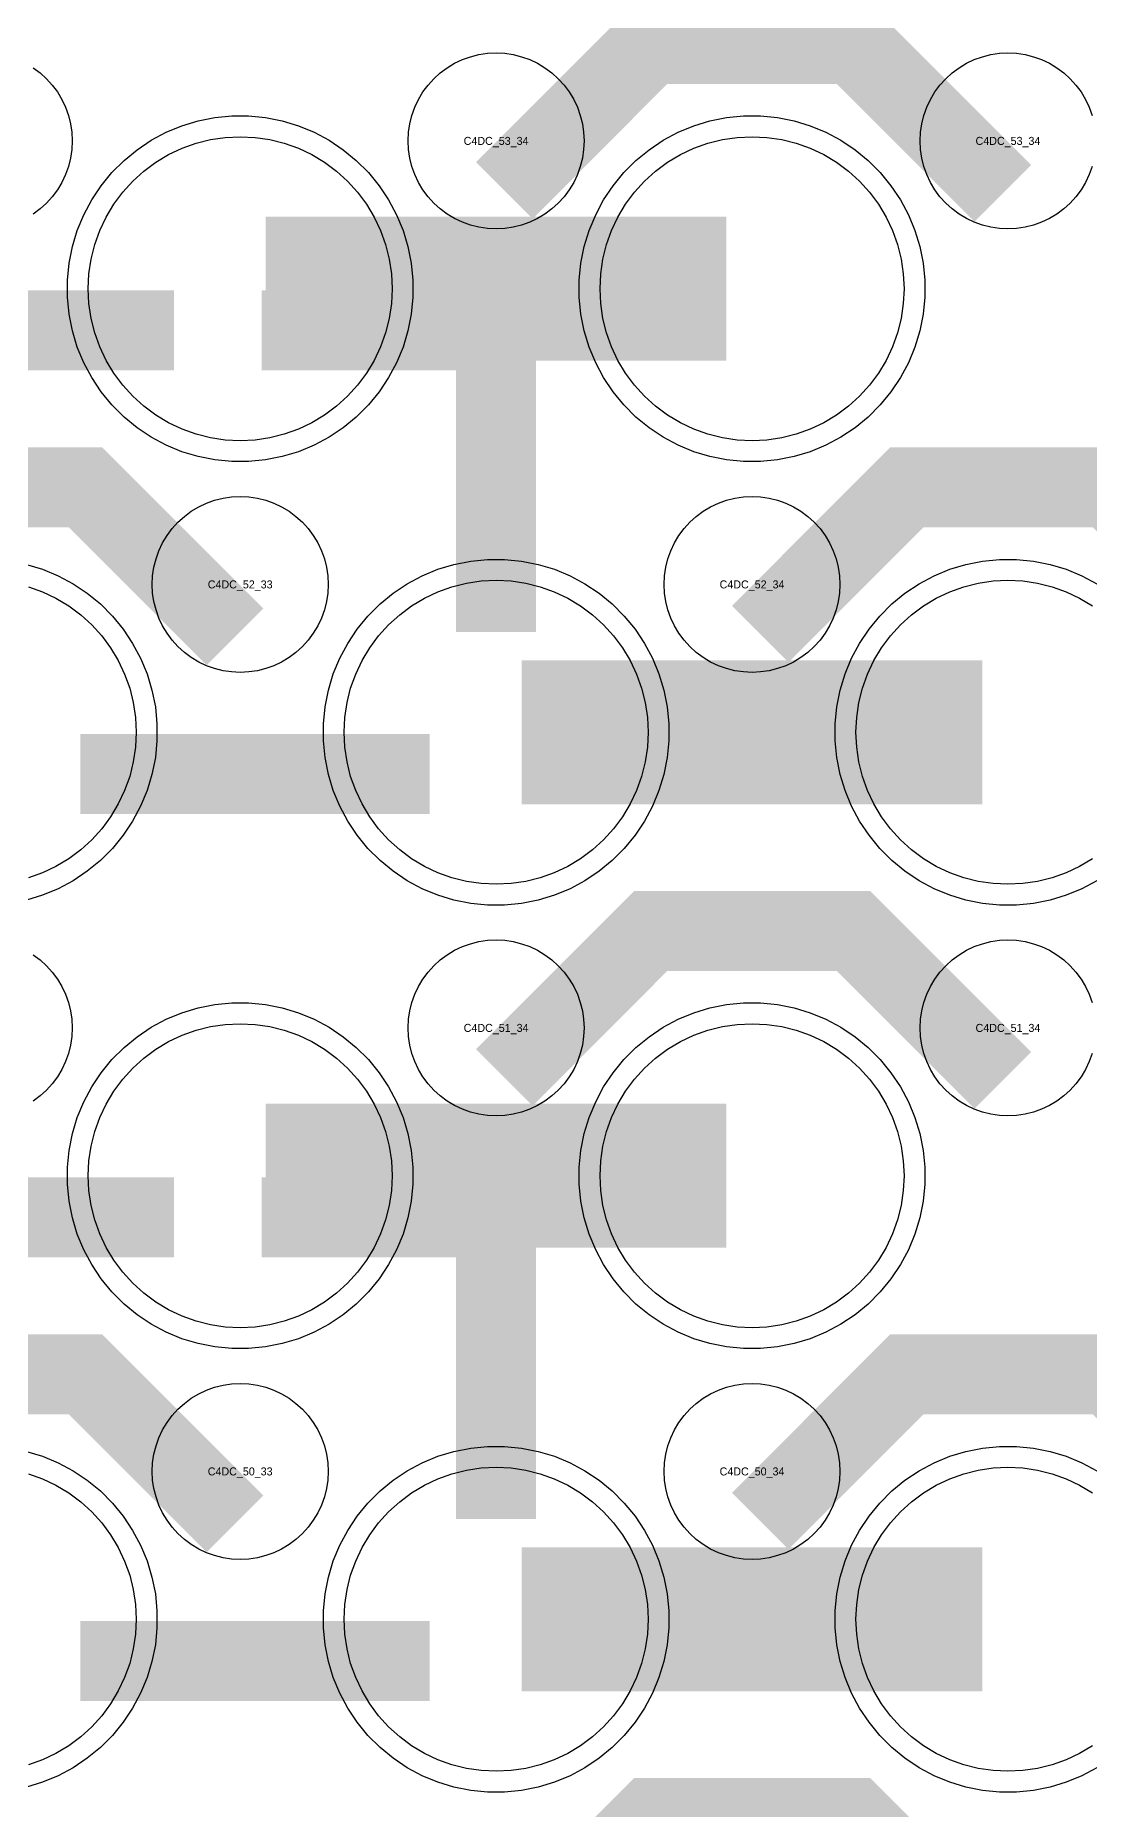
# Model space of a CAD drawing. Extents: x -11880 to 11880, y -14992 to 14992.
# Drawn here: x -1264 to -934, y -7971 to -7417 of the extents above; entities that cross this region are included whole.
import ezdxf
from ezdxf.enums import TextEntityAlignment as Align

# ---------------------------------------------------------------- set-up
doc = ezdxf.new("R2010")
doc.units = 0
doc.header["$MEASUREMENT"] = 0
for name, color, linetype in [('GDS_775_DT_237', 138, 'CONTINUOUS'), ('RDL1_FS', 34, 'CONTINUOUS'), ('RDL_BS', 160, 'CONTINUOUS')]:
    doc.layers.add(name, color=color, linetype=linetype)

msp = doc.modelspace()

# ---------------------------------------------------------------- linework, layer by layer
at = {"layer": 'RDL1_FS'}
for points in [[(-1200, -7543.179), (-1204.657, -7542.95), (-1209.268, -7542.266), (-1213.791, -7541.134), (-1218.181, -7539.562), (-1222.395, -7537.57), (-1226.395, -7535.172), (-1230.14, -7532.394), (-1233.594, -7529.264), (-1236.724, -7525.81), (-1239.502, -7522.065), (-1241.9, -7518.065), (-1243.892, -7513.851), (-1245.464, -7509.461), (-1246.596, -7504.938), (-1247.28, -7500.327), (-1247.509, -7495.67), (-1247.28, -7491.013), (-1246.596, -7486.402), (-1245.464, -7481.879), (-1243.892, -7477.489), (-1241.9, -7473.275), (-1239.502, -7469.275), (-1236.724, -7465.53), (-1233.594, -7462.076), (-1230.14, -7458.946), (-1226.395, -7456.168), (-1222.395, -7453.77), (-1218.181, -7451.778), (-1213.791, -7450.206), (-1209.268, -7449.074), (-1204.657, -7448.39), (-1200, -7448.161), (-1195.343, -7448.39), (-1190.732, -7449.074), (-1186.209, -7450.206), (-1181.819, -7451.778), (-1177.605, -7453.77), (-1173.605, -7456.168), (-1169.86, -7458.946), (-1166.406, -7462.076), (-1163.276, -7465.53), (-1160.498, -7469.275), (-1158.1, -7473.275), (-1156.108, -7477.489), (-1154.536, -7481.879), (-1153.404, -7486.402), (-1152.72, -7491.013), (-1152.491, -7495.67), (-1152.72, -7500.327), (-1153.404, -7504.938), (-1154.536, -7509.461), (-1156.108, -7513.851), (-1158.1, -7518.065), (-1160.498, -7522.065), (-1163.276, -7525.81), (-1166.406, -7529.264), (-1169.86, -7532.394), (-1173.605, -7535.172), (-1177.605, -7537.57), (-1181.819, -7539.562), (-1186.209, -7541.134), (-1190.732, -7542.266), (-1195.343, -7542.95)], [(-1040, -7543.179), (-1044.657, -7542.95), (-1049.268, -7542.266), (-1053.791, -7541.134), (-1058.181, -7539.562), (-1062.395, -7537.57), (-1066.395, -7535.172), (-1070.14, -7532.394), (-1073.594, -7529.264), (-1076.724, -7525.81), (-1079.502, -7522.065), (-1081.9, -7518.065), (-1083.892, -7513.851), (-1085.464, -7509.461), (-1086.596, -7504.938), (-1087.28, -7500.327), (-1087.509, -7495.67), (-1087.28, -7491.013), (-1086.596, -7486.402), (-1085.464, -7481.879), (-1083.892, -7477.489), (-1081.9, -7473.275), (-1079.502, -7469.275), (-1076.724, -7465.53), (-1073.594, -7462.076), (-1070.14, -7458.946), (-1066.395, -7456.168), (-1062.395, -7453.77), (-1058.181, -7451.778), (-1053.791, -7450.206), (-1049.268, -7449.074), (-1044.657, -7448.39), (-1040, -7448.161), (-1035.343, -7448.39), (-1030.732, -7449.074), (-1026.209, -7450.206), (-1021.819, -7451.778), (-1017.605, -7453.77), (-1013.605, -7456.168), (-1009.86, -7458.946), (-1006.406, -7462.076), (-1003.276, -7465.53), (-1000.498, -7469.275), (-998.1, -7473.275), (-996.108, -7477.489), (-994.536, -7481.879), (-993.404, -7486.402), (-992.72, -7491.013), (-992.491, -7495.67), (-992.72, -7500.327), (-993.404, -7504.938), (-994.536, -7509.461), (-996.108, -7513.851), (-998.1, -7518.065), (-1000.498, -7522.065), (-1003.276, -7525.81), (-1006.406, -7529.264), (-1009.86, -7532.394), (-1013.605, -7535.172), (-1017.605, -7537.57), (-1021.819, -7539.562), (-1026.209, -7541.134), (-1030.732, -7542.266), (-1035.343, -7542.95)], [(-1120, -7681.744), (-1124.657, -7681.515), (-1129.268, -7680.831), (-1133.791, -7679.699), (-1138.181, -7678.127), (-1142.395, -7676.135), (-1146.395, -7673.737), (-1150.14, -7670.959), (-1153.594, -7667.829), (-1156.724, -7664.375), (-1159.502, -7660.63), (-1161.9, -7656.63), (-1163.892, -7652.416), (-1165.464, -7648.026), (-1166.596, -7643.503), (-1167.28, -7638.892), (-1167.509, -7634.235), (-1167.28, -7629.578), (-1166.596, -7624.967), (-1165.464, -7620.444), (-1163.892, -7616.054), (-1161.9, -7611.84), (-1159.502, -7607.84), (-1156.724, -7604.095), (-1153.594, -7600.641), (-1150.14, -7597.511), (-1146.395, -7594.733), (-1142.395, -7592.335), (-1138.181, -7590.343), (-1133.791, -7588.771), (-1129.268, -7587.639), (-1124.657, -7586.955), (-1120, -7586.726), (-1115.343, -7586.955), (-1110.732, -7587.639), (-1106.209, -7588.771), (-1101.819, -7590.343), (-1097.605, -7592.335), (-1093.605, -7594.733), (-1089.86, -7597.511), (-1086.406, -7600.641), (-1083.276, -7604.095), (-1080.498, -7607.84), (-1078.1, -7611.84), (-1076.108, -7616.054), (-1074.536, -7620.444), (-1073.404, -7624.967), (-1072.72, -7629.578), (-1072.491, -7634.235), (-1072.72, -7638.892), (-1073.404, -7643.503), (-1074.536, -7648.026), (-1076.108, -7652.416), (-1078.1, -7656.63), (-1080.498, -7660.63), (-1083.276, -7664.375), (-1086.406, -7667.829), (-1089.86, -7670.959), (-1093.605, -7673.737), (-1097.605, -7676.135), (-1101.819, -7678.127), (-1106.209, -7679.699), (-1110.732, -7680.831), (-1115.343, -7681.515)], [(-1200, -7820.304), (-1204.657, -7820.075), (-1209.268, -7819.391), (-1213.791, -7818.259), (-1218.181, -7816.687), (-1222.395, -7814.695), (-1226.395, -7812.297), (-1230.14, -7809.519), (-1233.594, -7806.389), (-1236.724, -7802.935), (-1239.502, -7799.19), (-1241.9, -7795.19), (-1243.892, -7790.976), (-1245.464, -7786.586), (-1246.596, -7782.063), (-1247.28, -7777.452), (-1247.509, -7772.795), (-1247.28, -7768.138), (-1246.596, -7763.527), (-1245.464, -7759.004), (-1243.892, -7754.614), (-1241.9, -7750.4), (-1239.502, -7746.4), (-1236.724, -7742.655), (-1233.594, -7739.201), (-1230.14, -7736.071), (-1226.395, -7733.293), (-1222.395, -7730.895), (-1218.181, -7728.903), (-1213.791, -7727.331), (-1209.268, -7726.199), (-1204.657, -7725.515), (-1200, -7725.286), (-1195.343, -7725.515), (-1190.732, -7726.199), (-1186.209, -7727.331), (-1181.819, -7728.903), (-1177.605, -7730.895), (-1173.605, -7733.293), (-1169.86, -7736.071), (-1166.406, -7739.201), (-1163.276, -7742.655), (-1160.498, -7746.4), (-1158.1, -7750.4), (-1156.108, -7754.614), (-1154.536, -7759.004), (-1153.404, -7763.527), (-1152.72, -7768.138), (-1152.491, -7772.795), (-1152.72, -7777.452), (-1153.404, -7782.063), (-1154.536, -7786.586), (-1156.108, -7790.976), (-1158.1, -7795.19), (-1160.498, -7799.19), (-1163.276, -7802.935), (-1166.406, -7806.389), (-1169.86, -7809.519), (-1173.605, -7812.297), (-1177.605, -7814.695), (-1181.819, -7816.687), (-1186.209, -7818.259), (-1190.732, -7819.391), (-1195.343, -7820.075)], [(-1040, -7820.304), (-1044.657, -7820.075), (-1049.268, -7819.391), (-1053.791, -7818.259), (-1058.181, -7816.687), (-1062.395, -7814.695), (-1066.395, -7812.297), (-1070.14, -7809.519), (-1073.594, -7806.389), (-1076.724, -7802.935), (-1079.502, -7799.19), (-1081.9, -7795.19), (-1083.892, -7790.976), (-1085.464, -7786.586), (-1086.596, -7782.063), (-1087.28, -7777.452), (-1087.509, -7772.795), (-1087.28, -7768.138), (-1086.596, -7763.527), (-1085.464, -7759.004), (-1083.892, -7754.614), (-1081.9, -7750.4), (-1079.502, -7746.4), (-1076.724, -7742.655), (-1073.594, -7739.201), (-1070.14, -7736.071), (-1066.395, -7733.293), (-1062.395, -7730.895), (-1058.181, -7728.903), (-1053.791, -7727.331), (-1049.268, -7726.199), (-1044.657, -7725.515), (-1040, -7725.286), (-1035.343, -7725.515), (-1030.732, -7726.199), (-1026.209, -7727.331), (-1021.819, -7728.903), (-1017.605, -7730.895), (-1013.605, -7733.293), (-1009.86, -7736.071), (-1006.406, -7739.201), (-1003.276, -7742.655), (-1000.498, -7746.4), (-998.1, -7750.4), (-996.108, -7754.614), (-994.536, -7759.004), (-993.404, -7763.527), (-992.72, -7768.138), (-992.491, -7772.795), (-992.72, -7777.452), (-993.404, -7782.063), (-994.536, -7786.586), (-996.108, -7790.976), (-998.1, -7795.19), (-1000.498, -7799.19), (-1003.276, -7802.935), (-1006.406, -7806.389), (-1009.86, -7809.519), (-1013.605, -7812.297), (-1017.605, -7814.695), (-1021.819, -7816.687), (-1026.209, -7818.259), (-1030.732, -7819.391), (-1035.343, -7820.075)], [(-1120, -7958.869), (-1124.657, -7958.64), (-1129.268, -7957.956), (-1133.791, -7956.824), (-1138.181, -7955.252), (-1142.395, -7953.26), (-1146.395, -7950.862), (-1150.14, -7948.084), (-1153.594, -7944.954), (-1156.724, -7941.5), (-1159.502, -7937.755), (-1161.9, -7933.755), (-1163.892, -7929.541), (-1165.464, -7925.151), (-1166.596, -7920.628), (-1167.28, -7916.017), (-1167.509, -7911.36), (-1167.28, -7906.703), (-1166.596, -7902.092), (-1165.464, -7897.569), (-1163.892, -7893.179), (-1161.9, -7888.965), (-1159.502, -7884.965), (-1156.724, -7881.22), (-1153.594, -7877.766), (-1150.14, -7874.636), (-1146.395, -7871.858), (-1142.395, -7869.46), (-1138.181, -7867.468), (-1133.791, -7865.896), (-1129.268, -7864.764), (-1124.657, -7864.08), (-1120, -7863.851), (-1115.343, -7864.08), (-1110.732, -7864.764), (-1106.209, -7865.896), (-1101.819, -7867.468), (-1097.605, -7869.46), (-1093.605, -7871.858), (-1089.86, -7874.636), (-1086.406, -7877.766), (-1083.276, -7881.22), (-1080.498, -7884.965), (-1078.1, -7888.965), (-1076.108, -7893.179), (-1074.536, -7897.569), (-1073.404, -7902.092), (-1072.72, -7906.703), (-1072.491, -7911.36), (-1072.72, -7916.017), (-1073.404, -7920.628), (-1074.536, -7925.151), (-1076.108, -7929.541), (-1078.1, -7933.755), (-1080.498, -7937.755), (-1083.276, -7941.5), (-1086.406, -7944.954), (-1089.86, -7948.084), (-1093.605, -7950.862), (-1097.605, -7953.26), (-1101.819, -7955.252), (-1106.209, -7956.824), (-1110.732, -7957.956), (-1115.343, -7958.64)]]:
    msp.add_lwpolyline(points, close=True, dxfattribs=at)
for points in [[(-1191.998, -7495.67, 45, 45, 0), (-1119.998, -7495.67, 45, 45, 0)], [(-1119.998, -7495.67, 45, 45, 0), (-1047.998, -7495.67, 45, 45, 0)], [(-1111.998, -7634.235, 45, 45, 0), (-1039.998, -7634.235, 45, 45, 0)], [(-1039.998, -7634.235, 45, 45, 0), (-967.998, -7634.235, 45, 45, 0)], [(-1191.998, -7772.795, 45, 45, 0), (-1119.998, -7772.795, 45, 45, 0)], [(-1119.998, -7772.795, 45, 45, 0), (-1047.998, -7772.795, 45, 45, 0)], [(-1111.998, -7911.36, 45, 45, 0), (-1039.998, -7911.36, 45, 45, 0)], [(-1039.998, -7911.36, 45, 45, 0), (-967.998, -7911.36, 45, 45, 0)]]:
    msp.add_lwpolyline(points, format="xyseb", dxfattribs=at)
for points in [[(-933.605, -7673.737), (-937.605, -7676.135), (-941.819, -7678.127), (-946.209, -7679.699), (-950.732, -7680.831), (-955.343, -7681.515), (-960, -7681.744), (-964.657, -7681.515), (-969.268, -7680.831), (-973.791, -7679.699), (-978.181, -7678.127), (-982.395, -7676.135), (-986.395, -7673.737), (-990.14, -7670.959), (-993.594, -7667.829), (-996.724, -7664.375), (-999.502, -7660.63), (-1001.9, -7656.63), (-1003.892, -7652.416), (-1005.464, -7648.026), (-1006.596, -7643.503), (-1007.28, -7638.892), (-1007.509, -7634.235), (-1007.28, -7629.578), (-1006.596, -7624.967), (-1005.464, -7620.444), (-1003.892, -7616.054), (-1001.9, -7611.84), (-999.502, -7607.84), (-996.724, -7604.095), (-993.594, -7600.641), (-990.14, -7597.511), (-986.395, -7594.733), (-982.395, -7592.335), (-978.181, -7590.343), (-973.791, -7588.771), (-969.268, -7587.639), (-964.657, -7586.955), (-960, -7586.726), (-955.343, -7586.955), (-950.732, -7587.639), (-946.209, -7588.771), (-941.819, -7590.343), (-937.605, -7592.335), (-933.605, -7594.733)], [(-1266.209, -7588.771), (-1261.819, -7590.343), (-1257.605, -7592.335), (-1253.605, -7594.733), (-1249.86, -7597.511), (-1246.406, -7600.641), (-1243.276, -7604.095), (-1240.498, -7607.84), (-1238.1, -7611.84), (-1236.108, -7616.054), (-1234.536, -7620.444), (-1233.404, -7624.967), (-1232.72, -7629.578), (-1232.491, -7634.235), (-1232.72, -7638.892), (-1233.404, -7643.503), (-1234.536, -7648.026), (-1236.108, -7652.416), (-1238.1, -7656.63), (-1240.498, -7660.63), (-1243.276, -7664.375), (-1246.406, -7667.829), (-1249.86, -7670.959), (-1253.605, -7673.737), (-1257.605, -7676.135), (-1261.819, -7678.127), (-1266.209, -7679.699)], [(-933.605, -7950.862), (-937.605, -7953.26), (-941.819, -7955.252), (-946.209, -7956.824), (-950.732, -7957.956), (-955.343, -7958.64), (-960, -7958.869), (-964.657, -7958.64), (-969.268, -7957.956), (-973.791, -7956.824), (-978.181, -7955.252), (-982.395, -7953.26), (-986.395, -7950.862), (-990.14, -7948.084), (-993.594, -7944.954), (-996.724, -7941.5), (-999.502, -7937.755), (-1001.9, -7933.755), (-1003.892, -7929.541), (-1005.464, -7925.151), (-1006.596, -7920.628), (-1007.28, -7916.017), (-1007.509, -7911.36), (-1007.28, -7906.703), (-1006.596, -7902.092), (-1005.464, -7897.569), (-1003.892, -7893.179), (-1001.9, -7888.965), (-999.502, -7884.965), (-996.724, -7881.22), (-993.594, -7877.766), (-990.14, -7874.636), (-986.395, -7871.858), (-982.395, -7869.46), (-978.181, -7867.468), (-973.791, -7865.896), (-969.268, -7864.764), (-964.657, -7864.08), (-960, -7863.851), (-955.343, -7864.08), (-950.732, -7864.764), (-946.209, -7865.896), (-941.819, -7867.468), (-937.605, -7869.46), (-933.605, -7871.858)], [(-1266.209, -7865.896), (-1261.819, -7867.468), (-1257.605, -7869.46), (-1253.605, -7871.858), (-1249.86, -7874.636), (-1246.406, -7877.766), (-1243.276, -7881.22), (-1240.498, -7884.965), (-1238.1, -7888.965), (-1236.108, -7893.179), (-1234.536, -7897.569), (-1233.404, -7902.092), (-1232.72, -7906.703), (-1232.491, -7911.36), (-1232.72, -7916.017), (-1233.404, -7920.628), (-1234.536, -7925.151), (-1236.108, -7929.541), (-1238.1, -7933.755), (-1240.498, -7937.755), (-1243.276, -7941.5), (-1246.406, -7944.954), (-1249.86, -7948.084), (-1253.605, -7950.862), (-1257.605, -7953.26), (-1261.819, -7955.252), (-1266.209, -7956.824)]]:
    msp.add_lwpolyline(points, dxfattribs=at)
at = {"layer": 'RDL_BS'}
for points in [[(-1117.438, -7464.984, 25, 25, 0), (-1071.623, -7419.169, 25, 25, 0), (-1038.07, -7419.169, 25, 25, 0)], [(-961.599, -7465.883, 25, 25, 0), (-1008.313, -7419.169, 25, 25, 0), (-1038.071, -7419.169, 25, 25, 0)], [(-1120, -7602.955, 25, 25, 0), (-1120, -7496.178, 25, 25, 0)], [(-1329.984, -7508.683, 25, 25, 0), (-1220.719, -7508.683, 25, 25, 0)], [(-1107.5, -7508.678, 25, 25, 0), (-1193.333, -7508.678, 25, 25, 0)], [(-1147.056, -7508.678, 25, 25, 0), (-1188.26, -7508.678, 25, 25, 0)], [(-1120, -7526.647, 25, 25, 0), (-1120, -7572.267, 25, 25, 0)], [(-1201.599, -7604.448, 25, 25, 0), (-1248.313, -7557.734, 25, 25, 0), (-1278.071, -7557.734, 25, 25, 0)], [(-1037.438, -7603.549, 25, 25, 0), (-991.623, -7557.734, 25, 25, 0), (-958.07, -7557.734, 25, 25, 0)], [(-881.599, -7604.448, 25, 25, 0), (-928.313, -7557.734, 25, 25, 0), (-958.071, -7557.734, 25, 25, 0)], [(-1249.984, -7647.248, 25, 25, 0), (-1140.719, -7647.248, 25, 25, 0)], [(-1117.438, -7742.109, 25, 25, 0), (-1071.623, -7696.294, 25, 25, 0), (-1038.07, -7696.294, 25, 25, 0)], [(-961.599, -7743.008, 25, 25, 0), (-1008.313, -7696.294, 25, 25, 0), (-1038.071, -7696.294, 25, 25, 0)], [(-1120, -7880.085, 25, 25, 0), (-1120, -7773.308, 25, 25, 0)], [(-1329.984, -7785.808, 25, 25, 0), (-1220.719, -7785.808, 25, 25, 0)], [(-1107.5, -7785.808, 25, 25, 0), (-1193.333, -7785.808, 25, 25, 0)], [(-1147.056, -7785.808, 25, 25, 0), (-1188.26, -7785.808, 25, 25, 0)], [(-1120, -7803.777, 25, 25, 0), (-1120, -7849.397, 25, 25, 0)], [(-1201.599, -7881.573, 25, 25, 0), (-1248.313, -7834.859, 25, 25, 0), (-1278.071, -7834.859, 25, 25, 0)], [(-1037.438, -7880.674, 25, 25, 0), (-991.623, -7834.859, 25, 25, 0), (-958.07, -7834.859, 25, 25, 0)], [(-881.599, -7881.573, 25, 25, 0), (-928.313, -7834.859, 25, 25, 0), (-958.071, -7834.859, 25, 25, 0)], [(-1249.984, -7924.373, 25, 25, 0), (-1140.719, -7924.373, 25, 25, 0)], [(-1117.438, -8019.239, 25, 25, 0), (-1071.623, -7973.424, 25, 25, 0), (-1038.07, -7973.424, 25, 25, 0)], [(-961.599, -8020.138, 25, 25, 0), (-1008.313, -7973.424, 25, 25, 0), (-1038.071, -7973.424, 25, 25, 0)]]:
    msp.add_lwpolyline(points, format="xyseb", dxfattribs=at)
for points in [[(-1264.72, -7426.625), (-1262.557, -7428.228), (-1260.558, -7430.04), (-1258.746, -7432.039), (-1257.143, -7434.202), (-1255.75, -7436.526), (-1254.598, -7438.963), (-1253.691, -7441.498), (-1253.034, -7444.117), (-1252.638, -7446.789), (-1252.506, -7449.482), (-1252.638, -7452.175), (-1253.034, -7454.847), (-1253.691, -7457.466), (-1254.598, -7460.001), (-1255.75, -7462.438), (-1257.143, -7464.762), (-1258.746, -7466.925), (-1260.558, -7468.924), (-1262.557, -7470.736), (-1264.72, -7472.339)], [(-933.691, -7457.466), (-934.598, -7460.001), (-935.75, -7462.438), (-937.143, -7464.762), (-938.746, -7466.925), (-940.558, -7468.924), (-942.557, -7470.736), (-944.72, -7472.339), (-947.044, -7473.732), (-949.481, -7474.884), (-952.016, -7475.791), (-954.635, -7476.448), (-957.307, -7476.844), (-960, -7476.976), (-962.693, -7476.844), (-965.365, -7476.448), (-967.984, -7475.791), (-970.519, -7474.884), (-972.956, -7473.732), (-975.28, -7472.339), (-977.443, -7470.736), (-979.442, -7468.924), (-981.254, -7466.925), (-982.857, -7464.762), (-984.25, -7462.438), (-985.402, -7460.001), (-986.309, -7457.466), (-986.966, -7454.847), (-987.362, -7452.175), (-987.494, -7449.482), (-987.362, -7446.789), (-986.966, -7444.117), (-986.309, -7441.498), (-985.402, -7438.963), (-984.25, -7436.526), (-982.857, -7434.202), (-981.254, -7432.039), (-979.442, -7430.04), (-977.443, -7428.228), (-975.28, -7426.625), (-972.956, -7425.232), (-970.519, -7424.08), (-967.984, -7423.173), (-965.365, -7422.516), (-962.693, -7422.12), (-960, -7421.988), (-957.307, -7422.12), (-954.635, -7422.516), (-952.016, -7423.173), (-949.481, -7424.08), (-947.044, -7425.232), (-944.72, -7426.625), (-942.557, -7428.228), (-940.558, -7430.04), (-938.746, -7432.039), (-937.143, -7434.202), (-935.75, -7436.526), (-934.598, -7438.963), (-933.691, -7441.498)], [(-1266.835, -7581.798), (-1261.795, -7583.329), (-1256.885, -7585.36), (-1252.223, -7587.852), (-1247.809, -7590.799), (-1243.708, -7594.161), (-1239.926, -7597.943), (-1236.564, -7602.044), (-1233.617, -7606.458), (-1231.125, -7611.12), (-1229.094, -7616.03), (-1227.563, -7621.07), (-1226.517, -7626.297), (-1226, -7631.591), (-1226, -7636.879), (-1226.517, -7642.173), (-1227.563, -7647.4), (-1229.094, -7652.44), (-1231.125, -7657.35), (-1233.617, -7662.012), (-1236.564, -7666.426), (-1239.926, -7670.527), (-1243.708, -7674.309), (-1247.809, -7677.671), (-1252.223, -7680.618), (-1256.885, -7683.11), (-1261.795, -7685.141), (-1266.835, -7686.672)], [(-932.223, -7680.618), (-936.885, -7683.11), (-941.795, -7685.141), (-946.835, -7686.672), (-952.062, -7687.718), (-957.356, -7688.235), (-962.644, -7688.235), (-967.938, -7687.718), (-973.165, -7686.672), (-978.205, -7685.141), (-983.115, -7683.11), (-987.777, -7680.618), (-992.191, -7677.671), (-996.292, -7674.309), (-1000.074, -7670.527), (-1003.436, -7666.426), (-1006.383, -7662.012), (-1008.875, -7657.35), (-1010.906, -7652.44), (-1012.437, -7647.4), (-1013.483, -7642.173), (-1014, -7636.879), (-1014, -7631.591), (-1013.483, -7626.297), (-1012.437, -7621.07), (-1010.906, -7616.03), (-1008.875, -7611.12), (-1006.383, -7606.458), (-1003.436, -7602.044), (-1000.074, -7597.943), (-996.292, -7594.161), (-992.191, -7590.799), (-987.777, -7587.852), (-983.115, -7585.36), (-978.205, -7583.329), (-973.165, -7581.798), (-967.938, -7580.752), (-962.644, -7580.235), (-957.356, -7580.235), (-952.062, -7580.752), (-946.835, -7581.798), (-941.795, -7583.329), (-936.885, -7585.36), (-932.223, -7587.852)], [(-1264.72, -7703.75), (-1262.557, -7705.353), (-1260.558, -7707.165), (-1258.746, -7709.164), (-1257.143, -7711.327), (-1255.75, -7713.651), (-1254.598, -7716.088), (-1253.691, -7718.623), (-1253.034, -7721.242), (-1252.638, -7723.914), (-1252.506, -7726.607), (-1252.638, -7729.3), (-1253.034, -7731.972), (-1253.691, -7734.591), (-1254.598, -7737.126), (-1255.75, -7739.563), (-1257.143, -7741.887), (-1258.746, -7744.05), (-1260.558, -7746.049), (-1262.557, -7747.861), (-1264.72, -7749.464)], [(-933.691, -7734.591), (-934.598, -7737.126), (-935.75, -7739.563), (-937.143, -7741.887), (-938.746, -7744.05), (-940.558, -7746.049), (-942.557, -7747.861), (-944.72, -7749.464), (-947.044, -7750.857), (-949.481, -7752.009), (-952.016, -7752.916), (-954.635, -7753.573), (-957.307, -7753.969), (-960, -7754.101), (-962.693, -7753.969), (-965.365, -7753.573), (-967.984, -7752.916), (-970.519, -7752.009), (-972.956, -7750.857), (-975.28, -7749.464), (-977.443, -7747.861), (-979.442, -7746.049), (-981.254, -7744.05), (-982.857, -7741.887), (-984.25, -7739.563), (-985.402, -7737.126), (-986.309, -7734.591), (-986.966, -7731.972), (-987.362, -7729.3), (-987.494, -7726.607), (-987.362, -7723.914), (-986.966, -7721.242), (-986.309, -7718.623), (-985.402, -7716.088), (-984.25, -7713.651), (-982.857, -7711.327), (-981.254, -7709.164), (-979.442, -7707.165), (-977.443, -7705.353), (-975.28, -7703.75), (-972.956, -7702.357), (-970.519, -7701.205), (-967.984, -7700.298), (-965.365, -7699.641), (-962.693, -7699.245), (-960, -7699.113), (-957.307, -7699.245), (-954.635, -7699.641), (-952.016, -7700.298), (-949.481, -7701.205), (-947.044, -7702.357), (-944.72, -7703.75), (-942.557, -7705.353), (-940.558, -7707.165), (-938.746, -7709.164), (-937.143, -7711.327), (-935.75, -7713.651), (-934.598, -7716.088), (-933.691, -7718.623)], [(-1266.835, -7858.923), (-1261.795, -7860.454), (-1256.885, -7862.485), (-1252.223, -7864.977), (-1247.809, -7867.924), (-1243.708, -7871.286), (-1239.926, -7875.068), (-1236.564, -7879.169), (-1233.617, -7883.583), (-1231.125, -7888.245), (-1229.094, -7893.155), (-1227.563, -7898.195), (-1226.517, -7903.422), (-1226, -7908.716), (-1226, -7914.004), (-1226.517, -7919.298), (-1227.563, -7924.525), (-1229.094, -7929.565), (-1231.125, -7934.475), (-1233.617, -7939.137), (-1236.564, -7943.551), (-1239.926, -7947.652), (-1243.708, -7951.434), (-1247.809, -7954.796), (-1252.223, -7957.743), (-1256.885, -7960.235), (-1261.795, -7962.266), (-1266.835, -7963.797)], [(-932.223, -7957.743), (-936.885, -7960.235), (-941.795, -7962.266), (-946.835, -7963.797), (-952.062, -7964.843), (-957.356, -7965.36), (-962.644, -7965.36), (-967.938, -7964.843), (-973.165, -7963.797), (-978.205, -7962.266), (-983.115, -7960.235), (-987.777, -7957.743), (-992.191, -7954.796), (-996.292, -7951.434), (-1000.074, -7947.652), (-1003.436, -7943.551), (-1006.383, -7939.137), (-1008.875, -7934.475), (-1010.906, -7929.565), (-1012.437, -7924.525), (-1013.483, -7919.298), (-1014, -7914.004), (-1014, -7908.716), (-1013.483, -7903.422), (-1012.437, -7898.195), (-1010.906, -7893.155), (-1008.875, -7888.245), (-1006.383, -7883.583), (-1003.436, -7879.169), (-1000.074, -7875.068), (-996.292, -7871.286), (-992.191, -7867.924), (-987.777, -7864.977), (-983.115, -7862.485), (-978.205, -7860.454), (-973.165, -7858.923), (-967.938, -7857.877), (-962.644, -7857.36), (-957.356, -7857.36), (-952.062, -7857.877), (-946.835, -7858.923), (-941.795, -7860.454), (-936.885, -7862.485), (-932.223, -7864.977)]]:
    msp.add_lwpolyline(points, dxfattribs=at)
for points in [[(-1120, -7476.976), (-1122.693, -7476.844), (-1125.365, -7476.448), (-1127.984, -7475.791), (-1130.519, -7474.884), (-1132.956, -7473.732), (-1135.28, -7472.339), (-1137.443, -7470.736), (-1139.442, -7468.924), (-1141.254, -7466.925), (-1142.857, -7464.762), (-1144.25, -7462.438), (-1145.402, -7460.001), (-1146.309, -7457.466), (-1146.966, -7454.847), (-1147.362, -7452.175), (-1147.494, -7449.482), (-1147.362, -7446.789), (-1146.966, -7444.117), (-1146.309, -7441.498), (-1145.402, -7438.963), (-1144.25, -7436.526), (-1142.857, -7434.202), (-1141.254, -7432.039), (-1139.442, -7430.04), (-1137.443, -7428.228), (-1135.28, -7426.625), (-1132.956, -7425.232), (-1130.519, -7424.08), (-1127.984, -7423.173), (-1125.365, -7422.516), (-1122.693, -7422.12), (-1120, -7421.988), (-1117.307, -7422.12), (-1114.635, -7422.516), (-1112.016, -7423.173), (-1109.481, -7424.08), (-1107.044, -7425.232), (-1104.72, -7426.625), (-1102.557, -7428.228), (-1100.558, -7430.04), (-1098.746, -7432.039), (-1097.143, -7434.202), (-1095.75, -7436.526), (-1094.598, -7438.963), (-1093.691, -7441.498), (-1093.034, -7444.117), (-1092.638, -7446.789), (-1092.506, -7449.482), (-1092.638, -7452.175), (-1093.034, -7454.847), (-1093.691, -7457.466), (-1094.598, -7460.001), (-1095.75, -7462.438), (-1097.143, -7464.762), (-1098.746, -7466.925), (-1100.558, -7468.924), (-1102.557, -7470.736), (-1104.72, -7472.339), (-1107.044, -7473.732), (-1109.481, -7474.884), (-1112.016, -7475.791), (-1114.635, -7476.448), (-1117.307, -7476.844)], [(-1202.644, -7549.67), (-1207.938, -7549.153), (-1213.165, -7548.107), (-1218.205, -7546.576), (-1223.115, -7544.545), (-1227.777, -7542.053), (-1232.191, -7539.106), (-1236.292, -7535.744), (-1240.074, -7531.962), (-1243.436, -7527.861), (-1246.383, -7523.447), (-1248.875, -7518.785), (-1250.906, -7513.875), (-1252.437, -7508.835), (-1253.483, -7503.608), (-1254, -7498.314), (-1254, -7493.026), (-1253.483, -7487.732), (-1252.437, -7482.505), (-1250.906, -7477.465), (-1248.875, -7472.555), (-1246.383, -7467.893), (-1243.436, -7463.479), (-1240.074, -7459.378), (-1236.292, -7455.596), (-1232.191, -7452.234), (-1227.777, -7449.287), (-1223.115, -7446.795), (-1218.205, -7444.764), (-1213.165, -7443.233), (-1207.938, -7442.187), (-1202.644, -7441.67), (-1197.356, -7441.67), (-1192.062, -7442.187), (-1186.835, -7443.233), (-1181.795, -7444.764), (-1176.885, -7446.795), (-1172.223, -7449.287), (-1167.809, -7452.234), (-1163.708, -7455.596), (-1159.926, -7459.378), (-1156.564, -7463.479), (-1153.617, -7467.893), (-1151.125, -7472.555), (-1149.094, -7477.465), (-1147.563, -7482.505), (-1146.517, -7487.732), (-1146, -7493.026), (-1146, -7498.314), (-1146.517, -7503.608), (-1147.563, -7508.835), (-1149.094, -7513.875), (-1151.125, -7518.785), (-1153.617, -7523.447), (-1156.564, -7527.861), (-1159.926, -7531.962), (-1163.708, -7535.744), (-1167.809, -7539.106), (-1172.223, -7542.053), (-1176.885, -7544.545), (-1181.795, -7546.576), (-1186.835, -7548.107), (-1192.062, -7549.153), (-1197.356, -7549.67)], [(-1042.644, -7549.67), (-1047.938, -7549.153), (-1053.165, -7548.107), (-1058.205, -7546.576), (-1063.115, -7544.545), (-1067.777, -7542.053), (-1072.191, -7539.106), (-1076.292, -7535.744), (-1080.074, -7531.962), (-1083.436, -7527.861), (-1086.383, -7523.447), (-1088.875, -7518.785), (-1090.906, -7513.875), (-1092.437, -7508.835), (-1093.483, -7503.608), (-1094, -7498.314), (-1094, -7493.026), (-1093.483, -7487.732), (-1092.437, -7482.505), (-1090.906, -7477.465), (-1088.875, -7472.555), (-1086.383, -7467.893), (-1083.436, -7463.479), (-1080.074, -7459.378), (-1076.292, -7455.596), (-1072.191, -7452.234), (-1067.777, -7449.287), (-1063.115, -7446.795), (-1058.205, -7444.764), (-1053.165, -7443.233), (-1047.938, -7442.187), (-1042.644, -7441.67), (-1037.356, -7441.67), (-1032.062, -7442.187), (-1026.835, -7443.233), (-1021.795, -7444.764), (-1016.885, -7446.795), (-1012.223, -7449.287), (-1007.809, -7452.234), (-1003.708, -7455.596), (-999.926, -7459.378), (-996.564, -7463.479), (-993.617, -7467.893), (-991.125, -7472.555), (-989.094, -7477.465), (-987.563, -7482.505), (-986.517, -7487.732), (-986, -7493.026), (-986, -7498.314), (-986.517, -7503.608), (-987.563, -7508.835), (-989.094, -7513.875), (-991.125, -7518.785), (-993.617, -7523.447), (-996.564, -7527.861), (-999.926, -7531.962), (-1003.708, -7535.744), (-1007.809, -7539.106), (-1012.223, -7542.053), (-1016.885, -7544.545), (-1021.795, -7546.576), (-1026.835, -7548.107), (-1032.062, -7549.153), (-1037.356, -7549.67)], [(-1200, -7615.541), (-1202.693, -7615.409), (-1205.365, -7615.013), (-1207.984, -7614.356), (-1210.519, -7613.449), (-1212.956, -7612.297), (-1215.28, -7610.904), (-1217.443, -7609.301), (-1219.442, -7607.489), (-1221.254, -7605.49), (-1222.857, -7603.327), (-1224.25, -7601.003), (-1225.402, -7598.566), (-1226.309, -7596.031), (-1226.966, -7593.412), (-1227.362, -7590.74), (-1227.494, -7588.047), (-1227.362, -7585.354), (-1226.966, -7582.682), (-1226.309, -7580.063), (-1225.402, -7577.528), (-1224.25, -7575.091), (-1222.857, -7572.767), (-1221.254, -7570.604), (-1219.442, -7568.605), (-1217.443, -7566.793), (-1215.28, -7565.19), (-1212.956, -7563.797), (-1210.519, -7562.645), (-1207.984, -7561.738), (-1205.365, -7561.081), (-1202.693, -7560.685), (-1200, -7560.553), (-1197.307, -7560.685), (-1194.635, -7561.081), (-1192.016, -7561.738), (-1189.481, -7562.645), (-1187.044, -7563.797), (-1184.72, -7565.19), (-1182.557, -7566.793), (-1180.558, -7568.605), (-1178.746, -7570.604), (-1177.143, -7572.767), (-1175.75, -7575.091), (-1174.598, -7577.528), (-1173.691, -7580.063), (-1173.034, -7582.682), (-1172.638, -7585.354), (-1172.506, -7588.047), (-1172.638, -7590.74), (-1173.034, -7593.412), (-1173.691, -7596.031), (-1174.598, -7598.566), (-1175.75, -7601.003), (-1177.143, -7603.327), (-1178.746, -7605.49), (-1180.558, -7607.489), (-1182.557, -7609.301), (-1184.72, -7610.904), (-1187.044, -7612.297), (-1189.481, -7613.449), (-1192.016, -7614.356), (-1194.635, -7615.013), (-1197.307, -7615.409)], [(-1040, -7615.541), (-1042.693, -7615.409), (-1045.365, -7615.013), (-1047.984, -7614.356), (-1050.519, -7613.449), (-1052.956, -7612.297), (-1055.28, -7610.904), (-1057.443, -7609.301), (-1059.442, -7607.489), (-1061.254, -7605.49), (-1062.857, -7603.327), (-1064.25, -7601.003), (-1065.402, -7598.566), (-1066.309, -7596.031), (-1066.966, -7593.412), (-1067.362, -7590.74), (-1067.494, -7588.047), (-1067.362, -7585.354), (-1066.966, -7582.682), (-1066.309, -7580.063), (-1065.402, -7577.528), (-1064.25, -7575.091), (-1062.857, -7572.767), (-1061.254, -7570.604), (-1059.442, -7568.605), (-1057.443, -7566.793), (-1055.28, -7565.19), (-1052.956, -7563.797), (-1050.519, -7562.645), (-1047.984, -7561.738), (-1045.365, -7561.081), (-1042.693, -7560.685), (-1040, -7560.553), (-1037.307, -7560.685), (-1034.635, -7561.081), (-1032.016, -7561.738), (-1029.481, -7562.645), (-1027.044, -7563.797), (-1024.72, -7565.19), (-1022.557, -7566.793), (-1020.558, -7568.605), (-1018.746, -7570.604), (-1017.143, -7572.767), (-1015.75, -7575.091), (-1014.598, -7577.528), (-1013.691, -7580.063), (-1013.034, -7582.682), (-1012.638, -7585.354), (-1012.506, -7588.047), (-1012.638, -7590.74), (-1013.034, -7593.412), (-1013.691, -7596.031), (-1014.598, -7598.566), (-1015.75, -7601.003), (-1017.143, -7603.327), (-1018.746, -7605.49), (-1020.558, -7607.489), (-1022.557, -7609.301), (-1024.72, -7610.904), (-1027.044, -7612.297), (-1029.481, -7613.449), (-1032.016, -7614.356), (-1034.635, -7615.013), (-1037.307, -7615.409)], [(-1122.644, -7688.235), (-1127.938, -7687.718), (-1133.165, -7686.672), (-1138.205, -7685.141), (-1143.115, -7683.11), (-1147.777, -7680.618), (-1152.191, -7677.671), (-1156.292, -7674.309), (-1160.074, -7670.527), (-1163.436, -7666.426), (-1166.383, -7662.012), (-1168.875, -7657.35), (-1170.906, -7652.44), (-1172.437, -7647.4), (-1173.483, -7642.173), (-1174, -7636.879), (-1174, -7631.591), (-1173.483, -7626.297), (-1172.437, -7621.07), (-1170.906, -7616.03), (-1168.875, -7611.12), (-1166.383, -7606.458), (-1163.436, -7602.044), (-1160.074, -7597.943), (-1156.292, -7594.161), (-1152.191, -7590.799), (-1147.777, -7587.852), (-1143.115, -7585.36), (-1138.205, -7583.329), (-1133.165, -7581.798), (-1127.938, -7580.752), (-1122.644, -7580.235), (-1117.356, -7580.235), (-1112.062, -7580.752), (-1106.835, -7581.798), (-1101.795, -7583.329), (-1096.885, -7585.36), (-1092.223, -7587.852), (-1087.809, -7590.799), (-1083.708, -7594.161), (-1079.926, -7597.943), (-1076.564, -7602.044), (-1073.617, -7606.458), (-1071.125, -7611.12), (-1069.094, -7616.03), (-1067.563, -7621.07), (-1066.517, -7626.297), (-1066, -7631.591), (-1066, -7636.879), (-1066.517, -7642.173), (-1067.563, -7647.4), (-1069.094, -7652.44), (-1071.125, -7657.35), (-1073.617, -7662.012), (-1076.564, -7666.426), (-1079.926, -7670.527), (-1083.708, -7674.309), (-1087.809, -7677.671), (-1092.223, -7680.618), (-1096.885, -7683.11), (-1101.795, -7685.141), (-1106.835, -7686.672), (-1112.062, -7687.718), (-1117.356, -7688.235)], [(-1120, -7754.101), (-1122.693, -7753.969), (-1125.365, -7753.573), (-1127.984, -7752.916), (-1130.519, -7752.009), (-1132.956, -7750.857), (-1135.28, -7749.464), (-1137.443, -7747.861), (-1139.442, -7746.049), (-1141.254, -7744.05), (-1142.857, -7741.887), (-1144.25, -7739.563), (-1145.402, -7737.126), (-1146.309, -7734.591), (-1146.966, -7731.972), (-1147.362, -7729.3), (-1147.494, -7726.607), (-1147.362, -7723.914), (-1146.966, -7721.242), (-1146.309, -7718.623), (-1145.402, -7716.088), (-1144.25, -7713.651), (-1142.857, -7711.327), (-1141.254, -7709.164), (-1139.442, -7707.165), (-1137.443, -7705.353), (-1135.28, -7703.75), (-1132.956, -7702.357), (-1130.519, -7701.205), (-1127.984, -7700.298), (-1125.365, -7699.641), (-1122.693, -7699.245), (-1120, -7699.113), (-1117.307, -7699.245), (-1114.635, -7699.641), (-1112.016, -7700.298), (-1109.481, -7701.205), (-1107.044, -7702.357), (-1104.72, -7703.75), (-1102.557, -7705.353), (-1100.558, -7707.165), (-1098.746, -7709.164), (-1097.143, -7711.327), (-1095.75, -7713.651), (-1094.598, -7716.088), (-1093.691, -7718.623), (-1093.034, -7721.242), (-1092.638, -7723.914), (-1092.506, -7726.607), (-1092.638, -7729.3), (-1093.034, -7731.972), (-1093.691, -7734.591), (-1094.598, -7737.126), (-1095.75, -7739.563), (-1097.143, -7741.887), (-1098.746, -7744.05), (-1100.558, -7746.049), (-1102.557, -7747.861), (-1104.72, -7749.464), (-1107.044, -7750.857), (-1109.481, -7752.009), (-1112.016, -7752.916), (-1114.635, -7753.573), (-1117.307, -7753.969)], [(-1202.644, -7826.795), (-1207.938, -7826.278), (-1213.165, -7825.232), (-1218.205, -7823.701), (-1223.115, -7821.67), (-1227.777, -7819.178), (-1232.191, -7816.231), (-1236.292, -7812.869), (-1240.074, -7809.087), (-1243.436, -7804.986), (-1246.383, -7800.572), (-1248.875, -7795.91), (-1250.906, -7791), (-1252.437, -7785.96), (-1253.483, -7780.733), (-1254, -7775.439), (-1254, -7770.151), (-1253.483, -7764.857), (-1252.437, -7759.63), (-1250.906, -7754.59), (-1248.875, -7749.68), (-1246.383, -7745.018), (-1243.436, -7740.604), (-1240.074, -7736.503), (-1236.292, -7732.721), (-1232.191, -7729.359), (-1227.777, -7726.412), (-1223.115, -7723.92), (-1218.205, -7721.889), (-1213.165, -7720.358), (-1207.938, -7719.312), (-1202.644, -7718.795), (-1197.356, -7718.795), (-1192.062, -7719.312), (-1186.835, -7720.358), (-1181.795, -7721.889), (-1176.885, -7723.92), (-1172.223, -7726.412), (-1167.809, -7729.359), (-1163.708, -7732.721), (-1159.926, -7736.503), (-1156.564, -7740.604), (-1153.617, -7745.018), (-1151.125, -7749.68), (-1149.094, -7754.59), (-1147.563, -7759.63), (-1146.517, -7764.857), (-1146, -7770.151), (-1146, -7775.439), (-1146.517, -7780.733), (-1147.563, -7785.96), (-1149.094, -7791), (-1151.125, -7795.91), (-1153.617, -7800.572), (-1156.564, -7804.986), (-1159.926, -7809.087), (-1163.708, -7812.869), (-1167.809, -7816.231), (-1172.223, -7819.178), (-1176.885, -7821.67), (-1181.795, -7823.701), (-1186.835, -7825.232), (-1192.062, -7826.278), (-1197.356, -7826.795)], [(-1042.644, -7826.795), (-1047.938, -7826.278), (-1053.165, -7825.232), (-1058.205, -7823.701), (-1063.115, -7821.67), (-1067.777, -7819.178), (-1072.191, -7816.231), (-1076.292, -7812.869), (-1080.074, -7809.087), (-1083.436, -7804.986), (-1086.383, -7800.572), (-1088.875, -7795.91), (-1090.906, -7791), (-1092.437, -7785.96), (-1093.483, -7780.733), (-1094, -7775.439), (-1094, -7770.151), (-1093.483, -7764.857), (-1092.437, -7759.63), (-1090.906, -7754.59), (-1088.875, -7749.68), (-1086.383, -7745.018), (-1083.436, -7740.604), (-1080.074, -7736.503), (-1076.292, -7732.721), (-1072.191, -7729.359), (-1067.777, -7726.412), (-1063.115, -7723.92), (-1058.205, -7721.889), (-1053.165, -7720.358), (-1047.938, -7719.312), (-1042.644, -7718.795), (-1037.356, -7718.795), (-1032.062, -7719.312), (-1026.835, -7720.358), (-1021.795, -7721.889), (-1016.885, -7723.92), (-1012.223, -7726.412), (-1007.809, -7729.359), (-1003.708, -7732.721), (-999.926, -7736.503), (-996.564, -7740.604), (-993.617, -7745.018), (-991.125, -7749.68), (-989.094, -7754.59), (-987.563, -7759.63), (-986.517, -7764.857), (-986, -7770.151), (-986, -7775.439), (-986.517, -7780.733), (-987.563, -7785.96), (-989.094, -7791), (-991.125, -7795.91), (-993.617, -7800.572), (-996.564, -7804.986), (-999.926, -7809.087), (-1003.708, -7812.869), (-1007.809, -7816.231), (-1012.223, -7819.178), (-1016.885, -7821.67), (-1021.795, -7823.701), (-1026.835, -7825.232), (-1032.062, -7826.278), (-1037.356, -7826.795)], [(-1200, -7892.666), (-1202.693, -7892.534), (-1205.365, -7892.138), (-1207.984, -7891.481), (-1210.519, -7890.574), (-1212.956, -7889.422), (-1215.28, -7888.029), (-1217.443, -7886.426), (-1219.442, -7884.614), (-1221.254, -7882.615), (-1222.857, -7880.452), (-1224.25, -7878.128), (-1225.402, -7875.691), (-1226.309, -7873.156), (-1226.966, -7870.537), (-1227.362, -7867.865), (-1227.494, -7865.172), (-1227.362, -7862.479), (-1226.966, -7859.807), (-1226.309, -7857.188), (-1225.402, -7854.653), (-1224.25, -7852.216), (-1222.857, -7849.892), (-1221.254, -7847.729), (-1219.442, -7845.73), (-1217.443, -7843.918), (-1215.28, -7842.315), (-1212.956, -7840.922), (-1210.519, -7839.77), (-1207.984, -7838.863), (-1205.365, -7838.206), (-1202.693, -7837.81), (-1200, -7837.678), (-1197.307, -7837.81), (-1194.635, -7838.206), (-1192.016, -7838.863), (-1189.481, -7839.77), (-1187.044, -7840.922), (-1184.72, -7842.315), (-1182.557, -7843.918), (-1180.558, -7845.73), (-1178.746, -7847.729), (-1177.143, -7849.892), (-1175.75, -7852.216), (-1174.598, -7854.653), (-1173.691, -7857.188), (-1173.034, -7859.807), (-1172.638, -7862.479), (-1172.506, -7865.172), (-1172.638, -7867.865), (-1173.034, -7870.537), (-1173.691, -7873.156), (-1174.598, -7875.691), (-1175.75, -7878.128), (-1177.143, -7880.452), (-1178.746, -7882.615), (-1180.558, -7884.614), (-1182.557, -7886.426), (-1184.72, -7888.029), (-1187.044, -7889.422), (-1189.481, -7890.574), (-1192.016, -7891.481), (-1194.635, -7892.138), (-1197.307, -7892.534)], [(-1040, -7892.666), (-1042.693, -7892.534), (-1045.365, -7892.138), (-1047.984, -7891.481), (-1050.519, -7890.574), (-1052.956, -7889.422), (-1055.28, -7888.029), (-1057.443, -7886.426), (-1059.442, -7884.614), (-1061.254, -7882.615), (-1062.857, -7880.452), (-1064.25, -7878.128), (-1065.402, -7875.691), (-1066.309, -7873.156), (-1066.966, -7870.537), (-1067.362, -7867.865), (-1067.494, -7865.172), (-1067.362, -7862.479), (-1066.966, -7859.807), (-1066.309, -7857.188), (-1065.402, -7854.653), (-1064.25, -7852.216), (-1062.857, -7849.892), (-1061.254, -7847.729), (-1059.442, -7845.73), (-1057.443, -7843.918), (-1055.28, -7842.315), (-1052.956, -7840.922), (-1050.519, -7839.77), (-1047.984, -7838.863), (-1045.365, -7838.206), (-1042.693, -7837.81), (-1040, -7837.678), (-1037.307, -7837.81), (-1034.635, -7838.206), (-1032.016, -7838.863), (-1029.481, -7839.77), (-1027.044, -7840.922), (-1024.72, -7842.315), (-1022.557, -7843.918), (-1020.558, -7845.73), (-1018.746, -7847.729), (-1017.143, -7849.892), (-1015.75, -7852.216), (-1014.598, -7854.653), (-1013.691, -7857.188), (-1013.034, -7859.807), (-1012.638, -7862.479), (-1012.506, -7865.172), (-1012.638, -7867.865), (-1013.034, -7870.537), (-1013.691, -7873.156), (-1014.598, -7875.691), (-1015.75, -7878.128), (-1017.143, -7880.452), (-1018.746, -7882.615), (-1020.558, -7884.614), (-1022.557, -7886.426), (-1024.72, -7888.029), (-1027.044, -7889.422), (-1029.481, -7890.574), (-1032.016, -7891.481), (-1034.635, -7892.138), (-1037.307, -7892.534)], [(-1122.644, -7965.36), (-1127.938, -7964.843), (-1133.165, -7963.797), (-1138.205, -7962.266), (-1143.115, -7960.235), (-1147.777, -7957.743), (-1152.191, -7954.796), (-1156.292, -7951.434), (-1160.074, -7947.652), (-1163.436, -7943.551), (-1166.383, -7939.137), (-1168.875, -7934.475), (-1170.906, -7929.565), (-1172.437, -7924.525), (-1173.483, -7919.298), (-1174, -7914.004), (-1174, -7908.716), (-1173.483, -7903.422), (-1172.437, -7898.195), (-1170.906, -7893.155), (-1168.875, -7888.245), (-1166.383, -7883.583), (-1163.436, -7879.169), (-1160.074, -7875.068), (-1156.292, -7871.286), (-1152.191, -7867.924), (-1147.777, -7864.977), (-1143.115, -7862.485), (-1138.205, -7860.454), (-1133.165, -7858.923), (-1127.938, -7857.877), (-1122.644, -7857.36), (-1117.356, -7857.36), (-1112.062, -7857.877), (-1106.835, -7858.923), (-1101.795, -7860.454), (-1096.885, -7862.485), (-1092.223, -7864.977), (-1087.809, -7867.924), (-1083.708, -7871.286), (-1079.926, -7875.068), (-1076.564, -7879.169), (-1073.617, -7883.583), (-1071.125, -7888.245), (-1069.094, -7893.155), (-1067.563, -7898.195), (-1066.517, -7903.422), (-1066, -7908.716), (-1066, -7914.004), (-1066.517, -7919.298), (-1067.563, -7924.525), (-1069.094, -7929.565), (-1071.125, -7934.475), (-1073.617, -7939.137), (-1076.564, -7943.551), (-1079.926, -7947.652), (-1083.708, -7951.434), (-1087.809, -7954.796), (-1092.223, -7957.743), (-1096.885, -7960.235), (-1101.795, -7962.266), (-1106.835, -7963.797), (-1112.062, -7964.843), (-1117.356, -7965.36)]]:
    msp.add_lwpolyline(points, close=True, dxfattribs=at)

# ---------------------------------------------------------------- texts
at = {"layer": 'GDS_775_DT_237'}
for s, p in [('C4DC_53_34', (-1120, -7449.482)), ('C4DC_53_34', (-1120, -7449.482)), ('C4DC_53_34', (-960, -7449.482)), ('C4DC_53_34', (-960, -7449.482)), ('C4DC_52_33', (-1200, -7588.047)), ('C4DC_52_33', (-1200, -7588.047)), ('C4DC_52_34', (-1040, -7588.047)), ('C4DC_52_34', (-1040, -7588.047)), ('C4DC_51_34', (-1120, -7726.607)), ('C4DC_51_34', (-1120, -7726.607)), ('C4DC_51_34', (-960, -7726.607)), ('C4DC_51_34', (-960, -7726.607)), ('C4DC_50_33', (-1200, -7865.172)), ('C4DC_50_33', (-1200, -7865.172)), ('C4DC_50_34', (-1040, -7865.172)), ('C4DC_50_34', (-1040, -7865.172))]:
    msp.add_text(s, height=2.5, dxfattribs=at).set_placement(p, align=Align.MIDDLE_CENTER)

doc.saveas('drawing.dxf')
